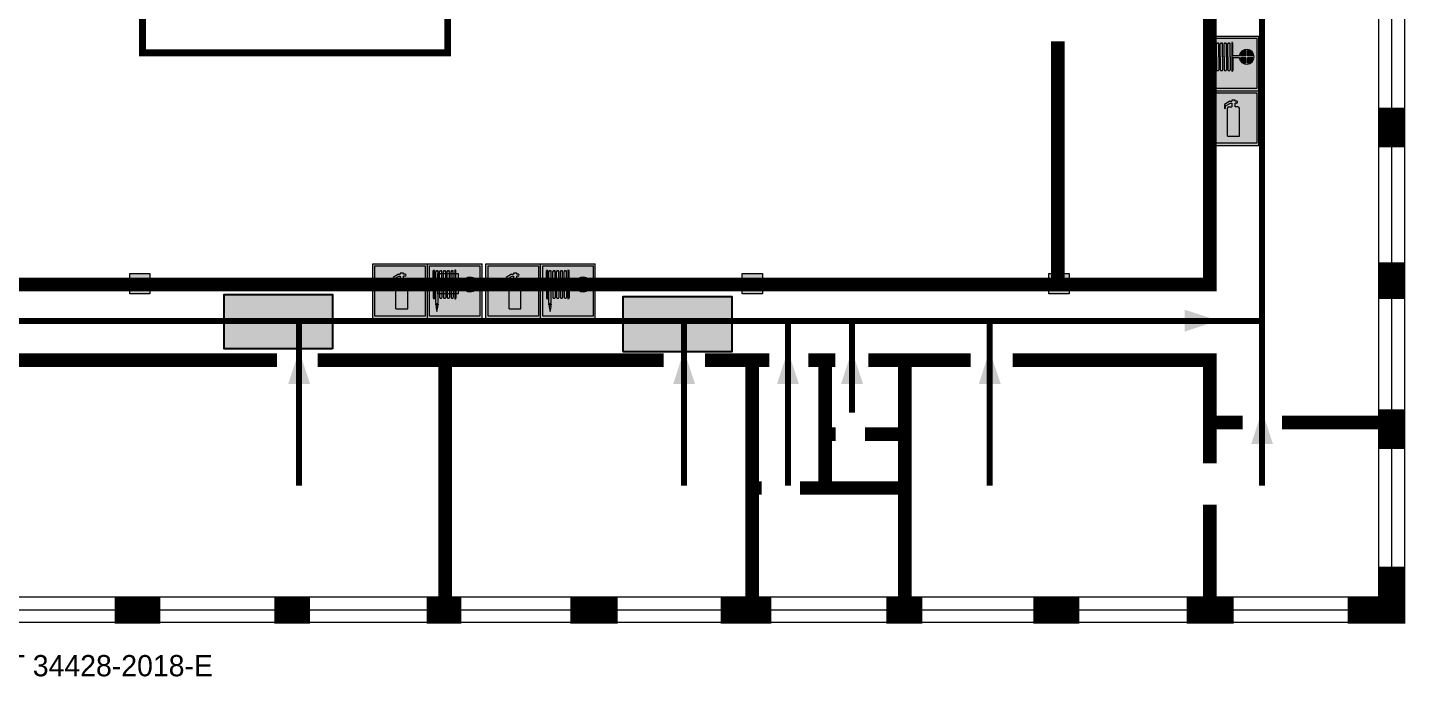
# Model space of a CAD drawing. Header units: millimetres. Extents: x 13810 to 67229, y 12374 to 21950.
# Drawn here: x 25588.2 to 25769.8, y 14165.3 to 14251.6 of the extents above; entities that cross this region are included whole.
import ezdxf

# ---------------------------------------------------------------- set-up
doc = ezdxf.new("R2010")
doc.units = ezdxf.units.MM
doc.layers.add('План_Штампы', color=7, linetype='Continuous')
doc.styles.add('обычный', font='arial.ttf')

# ---------------------------------------------------------------- blocks, each defined once
blk = doc.blocks.new('A$C32E8229D')
at = {"true_color": 0xffffff}
blk.add_hatch(color=7, dxfattribs=at).paths.add_polyline_path([(0, 0), (0, -8), (16, -8), (16, 0)])
h = blk.add_hatch(color=126)
h.paths.add_polyline_path([(0.2, -0.2), (15.8, -0.2), (15.8, -7.8), (0.2, -7.8)])
h.paths.add_polyline_path([(13.49, -2.05), (12.08, -2.05), (11.37, -2.63, 0.162397), (11.29, -2.84), (11.29, -3.63), (10.35, -3.63), (10.35, -4.05), (11.68, -4.05), (11.68, -3.48), (12.26, -4.28), (11.29, -5.1), (11.29, -6.78), (11.85, -6.78), (11.85, -5.44), (12.8, -4.64), (12.8, -5.94), (14.46, -5.94), (14.46, -5.39), (13.45, -5.39), (13.45, -3.97), (12.46, -2.59), (13.15, -2.59), (13.69, -3.34), (14.18, -3)], flags=16)
h.paths.add_polyline_path([(10.74, -1.82, 1), (11.8, -1.82, 1)], flags=16)
h.paths.add_polyline_path([(9.39, -3.59), (5.99, -3.59), (6.56, -3.03), (5.91, -3.03), (5.1, -3.83), (5.91, -4.64), (6.56, -4.64), (5.99, -4.09), (9.39, -4.09)], flags=16)
h.paths.add_polyline_path([(4.29, -1.08), (1.72, -1.08), (1.72, -6.6), (4.29, -6.6)], flags=16)
at = {"color": 126}
blk.add_lwpolyline([(16, -8), (0, -8), (0, 0), (16, 0)], close=True, dxfattribs=at)
blk = doc.blocks.new('A$C3AD82952')
at = {"true_color": 0xf5f5ff}
h = blk.add_hatch(color=7, dxfattribs=at)
h.dxf.hatch_style = 1
h.paths.add_polyline_path([(8.21, 8.73, 0.414214), (7.89, 9.05), (7.22, 9.05), (7.22, 9.92), (7.59, 9.92, 1), (7.57, 10.36), (7.22, 10.36), (7.22, 10.6), (6.43, 10.6), (6.43, 10.36), (6.01, 10.36), (4.74, 9.59), (4.74, 8.69), (4.98, 8.73), (4.98, 9.26), (6.12, 9.91), (6.43, 9.91), (6.43, 9.05), (5.76, 9.05, 0.414214), (5.44, 8.73), (5.44, 2.2), (8.21, 2.2)], flags=0)
h.paths.add_polyline_path([(12.8, 12.8), (0, 12.8), (0, 0), (12.8, 0)])
h.paths.add_polyline_path([(0.51, 12.29), (12.29, 12.29), (12.29, 0.51), (0.51, 0.51)], flags=16)
h.paths.add_polyline_path([(4.74, 9.59), (6.01, 10.36), (6.43, 10.36), (6.43, 10.6), (7.22, 10.6), (7.22, 10.36), (7.59, 10.36, -0.94586), (7.59, 9.92), (7.22, 9.92), (7.22, 9.05), (7.89, 9.05, -0.414214), (8.21, 8.73), (8.21, 2.2), (5.44, 2.2), (5.44, 8.73, -0.414214), (5.76, 9.05), (6.43, 9.05), (6.43, 9.91), (6.12, 9.91), (4.98, 9.26), (4.98, 8.73), (4.74, 8.69)], flags=0)
h = blk.add_hatch(color=242)
h.dxf.hatch_style = 1
h.paths.add_polyline_path([(12.29, 12.29), (0.51, 12.29), (0.51, 0.51), (12.29, 0.51)])
h.paths.add_polyline_path([(4.74, 8.69), (4.74, 9.59), (6.01, 10.36), (6.43, 10.36), (6.43, 10.6), (7.22, 10.6), (7.22, 10.36), (7.59, 10.36, -0.94586), (7.59, 9.92), (7.22, 9.92), (7.22, 9.05), (7.89, 9.05, -0.414214), (8.21, 8.73), (8.21, 2.2), (5.44, 2.2), (5.44, 8.73, -0.414214), (5.76, 9.05), (6.43, 9.05), (6.43, 9.91), (6.12, 9.91), (4.98, 9.26), (4.98, 8.73)], flags=16)
h = blk.add_hatch(color=7, dxfattribs=at)
h.dxf.hatch_style = 1
h.paths.add_polyline_path([(8.21, 8.73, 0.414214), (7.89, 9.05), (7.22, 9.05), (7.22, 9.92), (7.59, 9.92, 1), (7.57, 10.36), (7.22, 10.36), (7.22, 10.6), (6.43, 10.6), (6.43, 10.36), (6.01, 10.36), (4.74, 9.59), (4.74, 8.69), (4.98, 8.73), (4.98, 9.26), (6.12, 9.91), (6.43, 9.91), (6.43, 9.05), (5.76, 9.05, 0.414214), (5.44, 8.73), (5.44, 2.2), (8.21, 2.2)])
at = {"color": 242, "lineweight": 5}
for p, q in [((0, 0), (0, 12.8)), ((0, 12.8), (12.8, 12.8)), ((6.01, 10.36), (4.74, 9.59)), ((4.98, 9.26), (6.12, 9.91)), ((6.01, 10.36), (6.43, 10.36)), ((6.12, 9.91), (6.43, 9.91)), ((7.22, 10.6), (6.43, 10.6)), ((6.43, 10.6), (6.43, 10.36)), ((6.43, 9.91), (6.43, 9.05)), ((7.22, 10.36), (7.22, 10.6)), ((7.59, 10.36), (7.22, 10.36)), ((7.22, 9.05), (7.22, 9.92)), ((7.59, 9.92), (7.22, 9.92)), ((12.8, 0), (12.8, 12.8)), ((4.74, 9.59), (4.74, 8.69)), ((4.74, 8.69), (4.98, 8.73)), ((4.98, 8.73), (4.98, 9.26)), ((5.44, 2.2), (5.44, 8.73)), ((5.76, 9.05), (6.43, 9.05)), ((7.89, 9.05), (7.22, 9.05)), ((8.21, 2.2), (8.21, 8.73)), ((0, 0), (12.8, 0)), ((5.44, 2.2), (8.21, 2.2))]:
    blk.add_line(p, q, dxfattribs=at)
blk.add_lwpolyline([(0.51, 12.29), (12.29, 12.29), (12.29, 0.51), (0.51, 0.51)], close=True, dxfattribs=at)
for centre, radius, start, end in [((7.58, 10.14), 0.223, 273.1875, 86.8125), ((5.76, 8.73), 0.32, 90, 180), ((7.89, 8.73), 0.32, 0, 90)]:
    blk.add_arc(centre, radius, start, end, dxfattribs=at)
blk = doc.blocks.new('A$C37112FD5')
at = {"true_color": 0xf5f5ff}
h = blk.add_hatch(color=7, dxfattribs=at)
h.dxf.hatch_style = 1
h.paths.add_polyline_path([(12.8, -7.4), (0, -7.4), (0, -20.2), (12.8, -20.2)])
h.paths.add_polyline_path([(12.29, -7.91), (12.29, -19.69), (0.51, -19.69), (0.51, -7.91)], flags=16)
h.paths.add_polyline_path([(4.98, -9.04, -0.42597), (5.17, -9.22), (5.17, -12.25), (5.17, -15.29, -0.432244), (4.98, -15.47), (4.83, -15.47, -0.42597), (4.64, -15.29), (4.64, -12.25), (4.64, -9.22, -0.432244), (4.83, -9.04)], flags=0)
h.paths.add_polyline_path([(4.28, -9.22), (4.28, -12.25), (4.28, -15.29, -0.432244), (4.09, -15.47), (3.94, -15.47, -0.42597), (3.75, -15.29), (3.75, -12.25), (3.75, -9.22, -0.432244), (3.94, -9.04), (4.09, -9.04, -0.42597)], flags=0)
h.paths.add_polyline_path([(5.72, -9.04), (5.87, -9.04, -0.42597), (6.06, -9.22), (6.06, -12.25), (6.06, -15.29, -0.432244), (5.87, -15.47), (5.72, -15.47, -0.42597), (5.53, -15.29), (5.53, -12.25), (5.53, -9.22, -0.432244)], flags=0)
h.paths.add_polyline_path([(6.42, -8.9), (6.5, -8.9, -0.42597), (6.69, -9.08), (6.69, -12.03), (8.21, -12.03, -15.824349), (8.21, -12.47), (6.69, -12.47), (6.69, -15.42, -0.432244), (6.5, -15.6), (6.42, -15.6)], flags=0)
h.paths.add_polyline_path([(3.39, -9.22), (3.39, -12.25), (3.39, -15.29, -0.432244), (3.2, -15.47), (3.05, -15.47, -0.42597), (2.85, -15.29), (2.85, -12.25), (2.85, -9.22, -0.432244), (3.05, -9.04), (3.2, -9.04, -0.42597)], flags=0)
h.paths.add_polyline_path([(2.5, -9.22), (2.5, -16.71), (1.96, -16.71), (1.96, -9.22, -0.432244), (2.15, -9.04), (2.31, -9.04, -0.42597)], flags=0)
h.paths.add_polyline_path([(1.61, -8.9), (1.61, -15.6), (1.57, -15.6, -0.42597), (1.37, -15.42), (1.37, -12.03), (1.37, -9.09, -0.432244), (1.57, -8.9)], flags=0)
h.paths.add_polyline_path([(9.76, -10.81), (9.76, -12.03), (8.49, -12.03, -0.336371)], flags=0)
h.paths.add_polyline_path([(8.49, -12.47), (9.76, -12.47), (9.76, -13.7, -0.336371)], flags=0)
h.paths.add_polyline_path([(10.11, -10.81, -0.336371), (11.38, -12.03), (10.11, -12.03)], flags=0)
h.paths.add_polyline_path([(10.11, -12.47), (11.38, -12.47, -0.336371), (10.11, -13.7)], flags=0)
h.paths.add_polyline_path([(2.5, -16.84), (2.5, -17.05), (1.97, -17.05), (1.97, -16.84)], flags=0)
h.paths.add_polyline_path([(2.5, -17.24, -0.033778), (2.24, -18.6, -0.033778), (1.97, -17.24)], flags=0)
h = blk.add_hatch(color=242)
h.dxf.hatch_style = 1
h.paths.add_polyline_path([(12.29, -7.91), (0.51, -7.91), (0.51, -19.69), (12.29, -19.69)])
h.paths.add_polyline_path([(6.42, -15.6), (6.42, -8.9), (6.5, -8.9, -0.42597), (6.69, -9.08), (6.69, -12.03), (8.21, -12.03, -15.824349), (8.21, -12.47), (6.69, -12.47), (6.69, -15.42, -0.432244), (6.5, -15.6)], flags=16)
h.paths.add_polyline_path([(5.87, -15.47), (5.72, -15.47, -0.42597), (5.53, -15.29), (5.53, -12.25), (5.53, -9.22, -0.432244), (5.72, -9.04), (5.87, -9.04, -0.42597), (6.06, -9.22), (6.06, -12.25), (6.06, -15.29, -0.432244)], flags=16)
h.paths.add_polyline_path([(4.98, -15.47), (4.83, -15.47, -0.42597), (4.64, -15.29), (4.64, -12.25), (4.64, -9.22, -0.432244), (4.83, -9.04), (4.98, -9.04, -0.42597), (5.17, -9.22), (5.17, -12.25), (5.17, -15.29, -0.432244)], flags=16)
h.paths.add_polyline_path([(4.09, -15.47), (3.94, -15.47, -0.42597), (3.75, -15.29), (3.75, -12.25), (3.75, -9.22, -0.432244), (3.94, -9.04), (4.09, -9.04, -0.42597), (4.28, -9.22), (4.28, -12.25), (4.28, -15.29, -0.432244)], flags=16)
h.paths.add_polyline_path([(3.2, -15.47), (3.05, -15.47, -0.42597), (2.85, -15.29), (2.85, -12.25), (2.85, -9.22, -0.432244), (3.05, -9.04), (3.2, -9.04, -0.42597), (3.39, -9.22), (3.39, -12.25), (3.39, -15.29, -0.432244)], flags=16)
h.paths.add_polyline_path([(2.5, -17.05), (1.97, -17.05), (1.97, -16.84), (2.5, -16.84)], flags=16)
h.paths.add_polyline_path([(2.5, -17.24, -0.033778), (2.24, -18.6, -0.033778), (1.97, -17.24)], flags=16)
h.paths.add_polyline_path([(2.5, -16.71), (1.96, -16.71), (1.96, -9.22, -0.432244), (2.15, -9.04), (2.31, -9.04, -0.42597), (2.5, -9.22)], flags=16)
h.paths.add_polyline_path([(1.61, -15.6), (1.57, -15.6, -0.42597), (1.37, -15.42), (1.37, -12.03), (1.37, -9.09, -0.432244), (1.57, -8.9), (1.61, -8.9)], flags=16)
h.paths.add_polyline_path([(8.49, -12.47), (9.76, -12.47), (9.76, -13.7, -0.336371)], flags=0)
h.paths.add_polyline_path([(10.11, -13.7), (10.11, -12.47), (11.38, -12.47, -0.336371)], flags=0)
h.paths.add_polyline_path([(8.49, -12.03, -0.336371), (9.76, -10.81), (9.76, -12.03)], flags=0)
h.paths.add_polyline_path([(10.11, -12.03), (10.11, -10.81, -0.336371), (11.38, -12.03)], flags=0)
h = blk.add_hatch(color=7, dxfattribs=at)
h.dxf.hatch_style = 1
h.paths.add_polyline_path([(1.61, -8.9), (1.57, -8.9, 0.432244), (1.37, -9.09), (1.37, -12.03), (1.37, -15.42, 0.42597), (1.57, -15.6), (1.61, -15.6)])
h.paths.add_polyline_path([(2.5, -9.22, 0.42597), (2.31, -9.04), (2.15, -9.04, 0.432244), (1.96, -9.22), (1.96, -16.71), (2.5, -16.71)])
h.paths.add_polyline_path([(2.5, -16.84), (1.97, -16.84), (1.97, -17.05), (2.5, -17.05)])
h.paths.add_polyline_path([(2.5, -17.24), (1.97, -17.24, 0.033778), (2.24, -18.6, 0.033778)])
h.paths.add_polyline_path([(3.39, -12.25), (3.39, -9.22, 0.42597), (3.2, -9.04), (3.05, -9.04, 0.432244), (2.85, -9.22), (2.85, -12.25), (2.85, -15.29, 0.42597), (3.05, -15.47), (3.2, -15.47, 0.432244), (3.39, -15.29)])
h.paths.add_polyline_path([(4.28, -12.25), (4.28, -9.22, 0.42597), (4.09, -9.04), (3.94, -9.04, 0.432244), (3.75, -9.22), (3.75, -12.25), (3.75, -15.29, 0.42597), (3.94, -15.47), (4.09, -15.47, 0.432244), (4.28, -15.29)])
h.paths.add_polyline_path([(5.17, -12.25), (5.17, -9.22, 0.42597), (4.98, -9.04), (4.83, -9.04, 0.432244), (4.64, -9.22), (4.64, -12.25), (4.64, -15.29, 0.42597), (4.83, -15.47), (4.98, -15.47, 0.432244), (5.17, -15.29)])
h.paths.add_polyline_path([(6.06, -12.25), (6.06, -9.22, 0.42597), (5.87, -9.04), (5.72, -9.04, 0.432244), (5.53, -9.22), (5.53, -12.25), (5.53, -15.29, 0.42597), (5.72, -15.47), (5.87, -15.47, 0.432244), (6.06, -15.29)])
h.paths.add_polyline_path([(6.69, -12.47), (8.21, -12.47, 15.824349), (8.21, -12.03), (6.69, -12.03), (6.69, -9.08, 0.42597), (6.5, -8.9), (6.42, -8.9), (6.42, -15.6), (6.5, -15.6, 0.432244), (6.69, -15.42)])
h.paths.add_polyline_path([(8.49, -12.47), (9.76, -12.47), (9.76, -13.7, -0.336371)], flags=16)
h.paths.add_polyline_path([(8.49, -12.03, -0.336371), (9.76, -10.81), (9.76, -12.03)], flags=16)
h.paths.add_polyline_path([(10.11, -12.47), (11.38, -12.47, -0.336371), (10.11, -13.7)], flags=16)
h.paths.add_polyline_path([(10.11, -12.03), (10.11, -10.81, -0.336371), (11.38, -12.03)], flags=16)
h = blk.add_hatch(color=242)
h.dxf.hatch_style = 1
h.paths.add_polyline_path([(9.76, -10.81, 0.336371), (8.49, -12.03), (9.76, -12.03)])
h.paths.add_polyline_path([(10.11, -10.81), (10.11, -12.03), (11.38, -12.03, 0.336371)])
h.paths.add_polyline_path([(11.38, -12.47), (10.11, -12.47), (10.11, -13.7, 0.336371)])
h.paths.add_polyline_path([(9.76, -12.47), (8.49, -12.47, 0.336371), (9.76, -13.7)])
at = {"color": 242, "lineweight": 5}
for p, q in [((0, -20.2), (0, -7.4)), ((0, -7.4), (12.8, -7.4)), ((1.37, -12.03), (1.37, -9.08)), ((1.57, -8.9), (1.61, -8.9)), ((1.61, -8.9), (1.61, -15.6)), ((1.96, -16.71), (1.96, -9.22)), ((2.15, -9.04), (2.31, -9.04)), ((2.5, -16.71), (2.5, -9.22)), ((2.85, -12.25), (2.85, -9.22)), ((3.05, -9.04), (3.2, -9.04)), ((3.39, -12.25), (3.39, -9.22)), ((3.75, -12.25), (3.75, -9.22)), ((3.94, -9.04), (4.09, -9.04)), ((4.28, -12.25), (4.28, -9.22)), ((4.64, -12.25), (4.64, -9.22)), ((4.83, -9.04), (4.98, -9.04)), ((5.17, -12.25), (5.17, -9.22)), ((5.53, -12.25), (5.53, -9.22)), ((5.72, -9.04), (5.87, -9.04)), ((6.06, -12.25), (6.06, -9.22)), ((6.42, -8.9), (6.42, -15.6)), ((6.5, -8.9), (6.42, -8.9)), ((6.69, -12.03), (6.69, -9.08)), ((12.8, -20.2), (12.8, -7.4)), ((1.37, -12.03), (1.37, -15.42)), ((2.85, -12.25), (2.85, -15.29)), ((3.39, -12.25), (3.39, -15.29)), ((3.75, -12.25), (3.75, -15.29)), ((4.28, -12.25), (4.28, -15.29)), ((4.64, -12.25), (4.64, -15.29)), ((5.17, -12.25), (5.17, -15.29)), ((5.53, -12.25), (5.53, -15.29)), ((6.06, -12.25), (6.06, -15.29)), ((8.21, -12.03), (6.69, -12.03)), ((8.21, -12.47), (6.69, -12.47)), ((6.69, -12.47), (6.69, -15.42)), ((9.76, -12.03), (8.49, -12.03)), ((9.76, -12.47), (8.49, -12.47)), ((9.76, -10.81), (9.76, -12.03)), ((9.76, -12.47), (9.76, -13.7)), ((10.11, -10.81), (10.11, -12.03)), ((11.38, -12.03), (10.11, -12.03)), ((11.38, -12.47), (10.11, -12.47)), ((10.11, -12.47), (10.11, -13.7)), ((1.57, -15.6), (1.61, -15.6)), ((3.05, -15.47), (3.2, -15.47)), ((3.94, -15.47), (4.09, -15.47)), ((4.83, -15.47), (4.98, -15.47)), ((5.72, -15.47), (5.87, -15.47)), ((6.42, -15.6), (6.5, -15.6)), ((1.96, -16.71), (2.5, -16.71)), ((1.97, -16.84), (2.5, -16.84)), ((1.97, -17.05), (1.97, -16.84)), ((2.5, -17.05), (1.97, -17.05)), ((1.97, -17.24), (2.5, -17.24)), ((2.5, -16.84), (2.5, -17.05)), ((0, -20.2), (12.8, -20.2))]:
    blk.add_line(p, q, dxfattribs=at)
blk.add_lwpolyline([(0.51, -7.91), (12.29, -7.91), (12.29, -19.69), (0.51, -19.69)], close=True, dxfattribs=at)
for centre, radius, start, end in [((1.56, -9.09), 0.182, 87.1027, 180.6071), ((2.15, -9.22), 0.182, 87.1027, 180.6071), ((2.32, -9.22), 0.182, 359.3929, 92.8973), ((3.04, -9.22), 0.182, 87.1027, 180.6071), ((3.21, -9.22), 0.182, 359.3929, 92.8973), ((3.93, -9.22), 0.182, 87.1027, 180.6071), ((4.1, -9.22), 0.182, 359.3929, 92.8973), ((4.82, -9.22), 0.182, 87.1027, 180.6071), ((4.99, -9.22), 0.182, 359.3929, 92.8973), ((5.71, -9.22), 0.182, 87.1027, 180.6071), ((5.88, -9.22), 0.182, 359.3929, 92.8973), ((6.51, -9.09), 0.182, 359.3929, 92.8973), ((9.93, -12.25), 1.74, 187.2319, 172.7681), ((9.93, -12.25), 1.46, 96.9927, 171.3585), ((9.93, -12.25), 1.46, 188.6415, 263.0073), ((9.93, -12.25), 1.46, 8.6415, 83.0073), ((9.93, -12.25), 1.46, 276.9927, 351.3585), ((1.56, -15.42), 0.182, 179.3929, 272.8973), ((3.04, -15.29), 0.182, 179.3929, 272.8973), ((3.21, -15.29), 0.182, 267.1027, 0.6071), ((3.93, -15.29), 0.182, 179.3929, 272.8973), ((4.1, -15.29), 0.182, 267.1027, 0.6071), ((4.82, -15.29), 0.182, 179.3929, 272.8973), ((4.99, -15.29), 0.182, 267.1027, 0.6071), ((5.71, -15.29), 0.182, 179.3929, 272.8973), ((5.88, -15.29), 0.182, 267.1027, 0.6071), ((6.51, -15.42), 0.182, 267.1027, 0.6071), ((12.17, -15.98), 10.27, 187.041, 194.7793), ((-7.7, -15.98), 10.27, 345.2207, 352.959)]:
    blk.add_arc(centre, radius, start, end, dxfattribs=at)

msp = doc.modelspace()

# ---------------------------------------------------------------- hatches: boundary and pattern name
at = {"lineweight": 0}
h = msp.add_hatch(color=256, dxfattribs=at)
h.dxf.hatch_style = 1
h.paths.add_polyline_path([(25601.69, 14219.14), (25601.69, 14216.47), (25604.36, 14216.47), (25604.36, 14219.14)])
h = msp.add_hatch(color=256, dxfattribs=at)
h.dxf.hatch_style = 1
h.paths.add_polyline_path([(25642.29, 14219.14), (25642.29, 14216.47), (25644.96, 14216.47), (25644.96, 14219.14)])
h = msp.add_hatch(color=256, dxfattribs=at)
h.dxf.hatch_style = 1
h.paths.add_polyline_path([(25682.4, 14219.14), (25682.4, 14216.47), (25685.06, 14216.47), (25685.06, 14219.14)])
h = msp.add_hatch(color=256, dxfattribs=at)
h.dxf.hatch_style = 1
h.paths.add_polyline_path([(25722.79, 14219.14), (25722.79, 14216.47), (25725.46, 14216.47), (25725.46, 14219.14)])

# ---------------------------------------------------------------- linework, layer by layer
for points in [[(25766.29, 14180.41), (25766.29, 14462.8)], [(25767.98, 14180.51), (25767.98, 14462.89)], [(25769.71, 14180.27), (25769.71, 14462.66)], [(25762.45, 14176.51), (25553.3, 14176.51)], [(25762.19, 14174.79), (25553.04, 14174.79)], [(25762.29, 14173.14), (25553.14, 14173.14)]]:
    msp.add_lwpolyline(points, dxfattribs=at)
at = {"color": 126, "lineweight": 100, "true_color": 0x008754}
for points in [[(25744.25, 14283.62), (25744.25, 14294.88), (25760.12, 14294.88), (25760.12, 14264), (25750.84, 14264), (25750.84, 14212.9)], [(25539.73, 14191.61), (25526.72, 14191.61), (25526.72, 14181.97), (25557.06, 14181.97), (25557.06, 14212.9), (25750.84, 14212.9), (25750.84, 14191.21)], [(25624.03, 14191.21), (25624.03, 14212.9)], [(25674.75, 14191.21), (25674.75, 14212.9)], [(25688.43, 14191.21), (25688.43, 14212.9)], [(25696.87, 14200.83), (25696.87, 14212.9)], [(25715.01, 14191.21), (25715.01, 14212.9)]]:
    msp.add_lwpolyline(points, dxfattribs=at)
at = {"lineweight": 0}
for points, const_width in [([(25549.81, 14212.05), (25549.81, 14217.69), (25519.58, 14217.69), (25744.03, 14217.69), (25744.03, 14258.56), (25738.6, 14258.56), (25747.28, 14258.56)], 1.8), ([(25723.97, 14249.75), (25723.97, 14217.69)], 1.8), ([(25767.98, 14241.01), (25767.98, 14235.79)], 3.6), ([(25767.98, 14220.63), (25767.98, 14215.79)], 3.6), ([(25621.08, 14207.74), (25577.87, 14207.74)], 1.8), ([(25672.04, 14207.74), (25626.47, 14207.74)], 1.8), ([(25643.27, 14174.79), (25643.27, 14207.74)], 1.8), ([(25685.98, 14207.74), (25677.5, 14207.74)], 1.8), ([(25684.97, 14190.88), (25683.69, 14190.88), (25683.69, 14207.74), (25683.69, 14175.04)], 1.8), ([(25694.66, 14207.74), (25691.13, 14207.74)], 1.8), ([(25693.31, 14207.74), (25693.31, 14190.88)], 1.8), ([(25712.49, 14207.74), (25699.01, 14207.74)], 1.8), ([(25703.82, 14174.79), (25703.82, 14207.74)], 1.8), ([(25744.03, 14199.5), (25744.03, 14207.74), (25718.01, 14207.74)], 1.8), ([(25767.98, 14201.25), (25767.98, 14196.03)], 3.6), ([(25693.31, 14197.97), (25694.71, 14197.97)], 1.8), ([(25703.82, 14197.97), (25698.59, 14197.97)], 1.8), ([(25748.34, 14199.5), (25744.03, 14199.5), (25744.03, 14194.13)], 1.8), ([(25766.93, 14199.5), (25753.53, 14199.5)], 1.8), ([(25703.82, 14190.88), (25689.99, 14190.88)], 1.8), ([(25744.03, 14188.7), (25744.03, 14173.81)], 1.8), ([(25767.98, 14180.51), (25767.98, 14174.79), (25762.19, 14174.79)], 3.6), ([(25605.72, 14174.79), (25599.73, 14174.79)], 3.6), ([(25625.47, 14174.79), (25620.74, 14174.79)], 3.6), ([(25645.37, 14174.79), (25640.8, 14174.79)], 3.6), ([(25666, 14174.79), (25659.73, 14174.79)], 3.6), ([(25686.22, 14174.79), (25679.55, 14174.79)], 3.6), ([(25706.12, 14174.79), (25701.39, 14174.79)], 3.6), ([(25726.83, 14174.79), (25720.77, 14174.79)], 3.6), ([(25747.16, 14174.79), (25740.97, 14174.79)], 3.6)]:
    msp.add_lwpolyline(points, dxfattribs=dict(at, const_width=const_width))
at = {"lineweight": 0, "const_width": 0.9}
msp.add_lwpolyline([(25603.38, 14258.06), (25603.38, 14248.23), (25643.58, 14248.23), (25643.58, 14258.06)], close=True, dxfattribs=at)
at = {"lineweight": 0}
for points in [[(25601.69, 14216.47), (25601.69, 14219.14), (25604.36, 14219.14), (25604.36, 14216.47)], [(25642.29, 14216.47), (25642.29, 14219.14), (25644.96, 14219.14), (25644.96, 14216.47)], [(25682.4, 14216.47), (25682.4, 14219.14), (25685.06, 14219.14), (25685.06, 14216.47)], [(25722.79, 14216.47), (25722.79, 14219.14), (25725.46, 14219.14), (25725.46, 14216.47)]]:
    msp.add_lwpolyline(points, close=True, dxfattribs=at)
at = {"layer": 'План_Штампы', "color": 126, "true_color": 0x008754}
for points in [[(25740.71, 14211.5), (25740.71, 14214.37), (25745.12, 14212.95)], [(25625.46, 14204.59), (25622.59, 14204.6), (25624.01, 14209.01)], [(25676.18, 14204.59), (25673.31, 14204.6), (25674.73, 14209.01)], [(25689.86, 14204.59), (25686.99, 14204.6), (25688.41, 14209.01)], [(25698.31, 14204.59), (25695.43, 14204.6), (25696.85, 14209.01)], [(25716.45, 14204.59), (25713.58, 14204.6), (25714.99, 14209.01)], [(25752.33, 14196.66), (25749.46, 14196.66), (25750.88, 14201.07)]]:
    msp.add_solid(points, dxfattribs=at)

# ---------------------------------------------------------------- block references
for name, p, xscale, yscale, zscale in [('A$C37112FD5', (25743.28, 14254.6), 0.5624985604081303, 0.5624985604081303, 0.5624985604081303), ('A$C3AD82952', (25743.28, 14236.03), 0.5625, 0.5625, 0.5625), ('A$C3AD82952', (25633.72, 14213.24), 0.5625, 0.5625, 0.5625), ('A$C37112FD5', (25640.92, 14224.6), 0.5624985604081303, 0.5624985604081303, 0.5624985604081303), ('A$C3AD82952', (25648.63, 14213.24), 0.5625, 0.5625, 0.5625), ('A$C37112FD5', (25655.83, 14224.6), 0.5624985604081303, 0.5624985604081303, 0.5624985604081303)]:
    msp.add_blockref(name, p, dxfattribs=dict(xscale=xscale, yscale=yscale, zscale=zscale))
at = {"layer": 'План_Штампы', "color": 126, "true_color": 0x008754, "xscale": 0.8910095811724809, "yscale": 0.8910095811724809, "zscale": 0.8910095811724809, "rotation": 359.9978653237144}
msp.add_blockref('A$C32E8229D', (25614.14, 14216.37), dxfattribs=at)
at = {"layer": 'План_Штампы', "color": 126, "true_color": 0x008754, "xscale": -0.9, "yscale": 0.9, "zscale": 0.9}
msp.add_blockref('A$C32E8229D', (25681.06, 14216.09), dxfattribs=at)

# ---------------------------------------------------------------- texts
at = {"lineweight": 0, "insert": (25538.62, 14167.06), "char_height": 2.8, "width": 191.3484, "attachment_point": 5, "style": 'обычный'}
msp.add_mtext('\\pi-8.4,l8.4,t8.4;{\\fProxima Nova Rg|b0|i0|c204|p2;ИЗГОТОВИТЕЛЬ: ИП АНДРЕЕВ А. А.\\fProxima Nova Rg|b0|i0|c0|p2; \\fProxima Nova Rg|b0|i0|c204|p2;ФП-24 - 2022/ 200-25-1440 ГОСТ 34428-2018-Е\\H1.2266x; }', dxfattribs=at)

doc.saveas('drawing.dxf')
